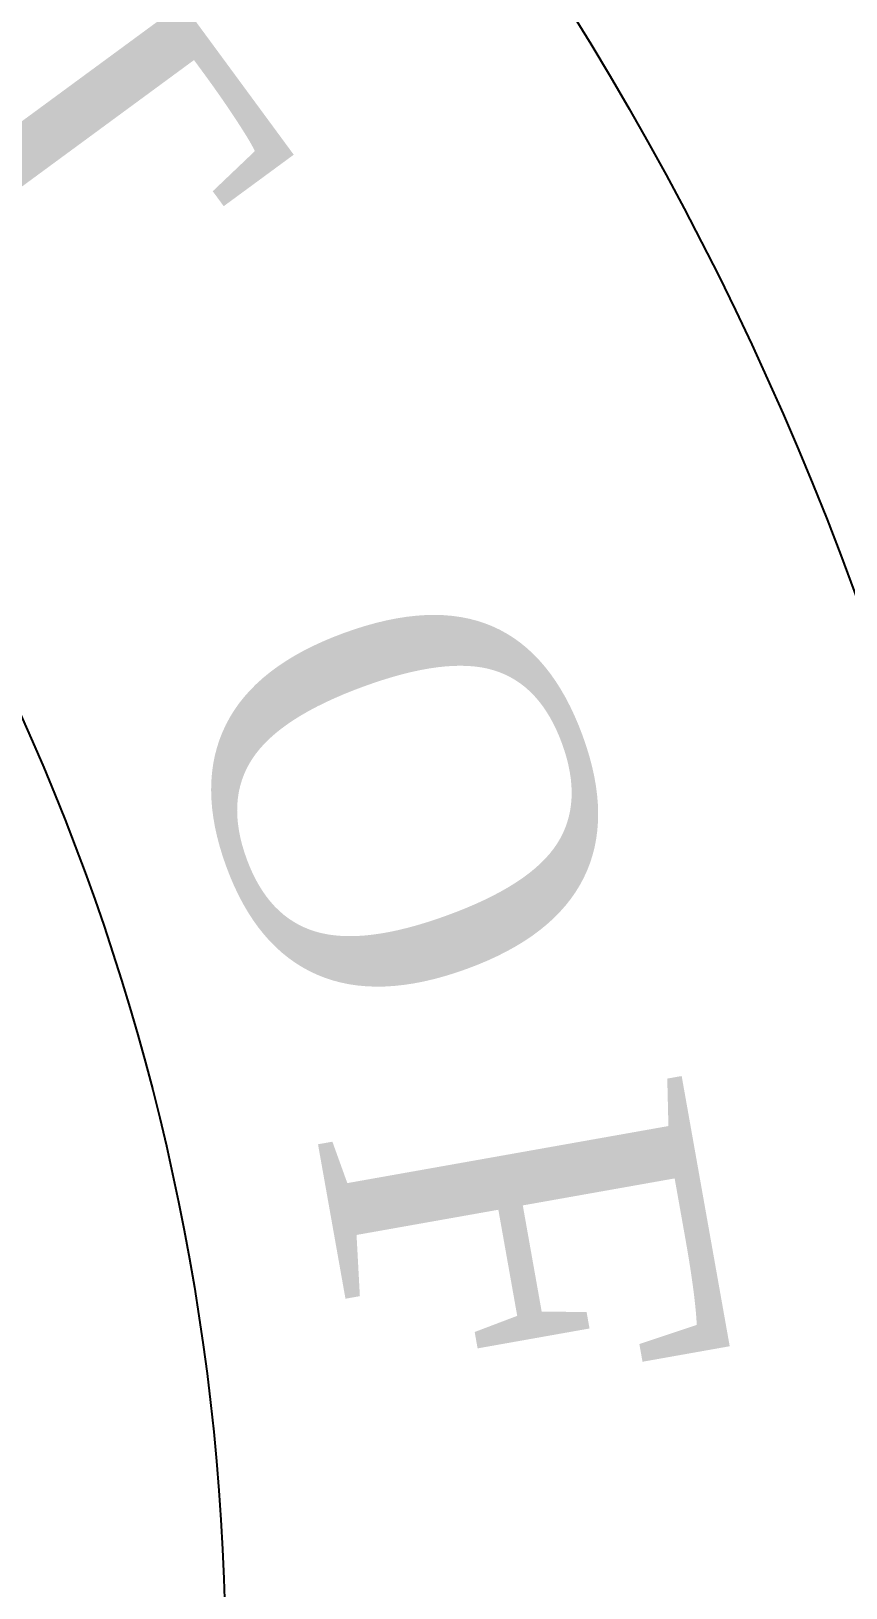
# Model space of a CAD drawing. Header units: millimetres. Extents: x 83 to 303, y 129 to 265.
# Drawn here: x 128.15 to 132.04, y 239.98 to 247.42 of the extents above; entities that cross this region are included whole.
import ezdxf

# ---------------------------------------------------------------- set-up
doc = ezdxf.new("R2010")
doc.units = ezdxf.units.MM
doc.layers.add('L18', color=4, linetype='Continuous')
doc.styles.add('Style 49', font='TIMES.TTF', dxfattribs={"width": 0.999999, "height": 1.660379})
doc.styles.add('Style 51', font='TIMES.TTF', dxfattribs={"width": 0.999999, "height": 1.660379})
doc.styles.add('Style 52', font='TIMES.TTF', dxfattribs={"width": 0.999999, "height": 1.660379})

msp = doc.modelspace()

# ---------------------------------------------------------------- linework, layer by layer
at = {"layer": 'L18'}
for radius in [14.9752, 11.0623]:
    msp.add_circle((118.0178, 239.5948), radius, dxfattribs=at)

# ---------------------------------------------------------------- texts
at = {"layer": 'L18', "width": 0.999999}
for s, rotation, style, p in [('T', 306.3262, 'Style 49', (127.041, 247.0609)), ('O', 290.04852, 'Style 51', (128.7769, 244.3434)), ('F', 280.08016, 'Style 52', (129.5051, 242.1925))]:
    msp.add_text(s, height=1.7681, rotation=rotation, dxfattribs=dict(at, style=style)).set_placement(p)

doc.saveas('drawing.dxf')
